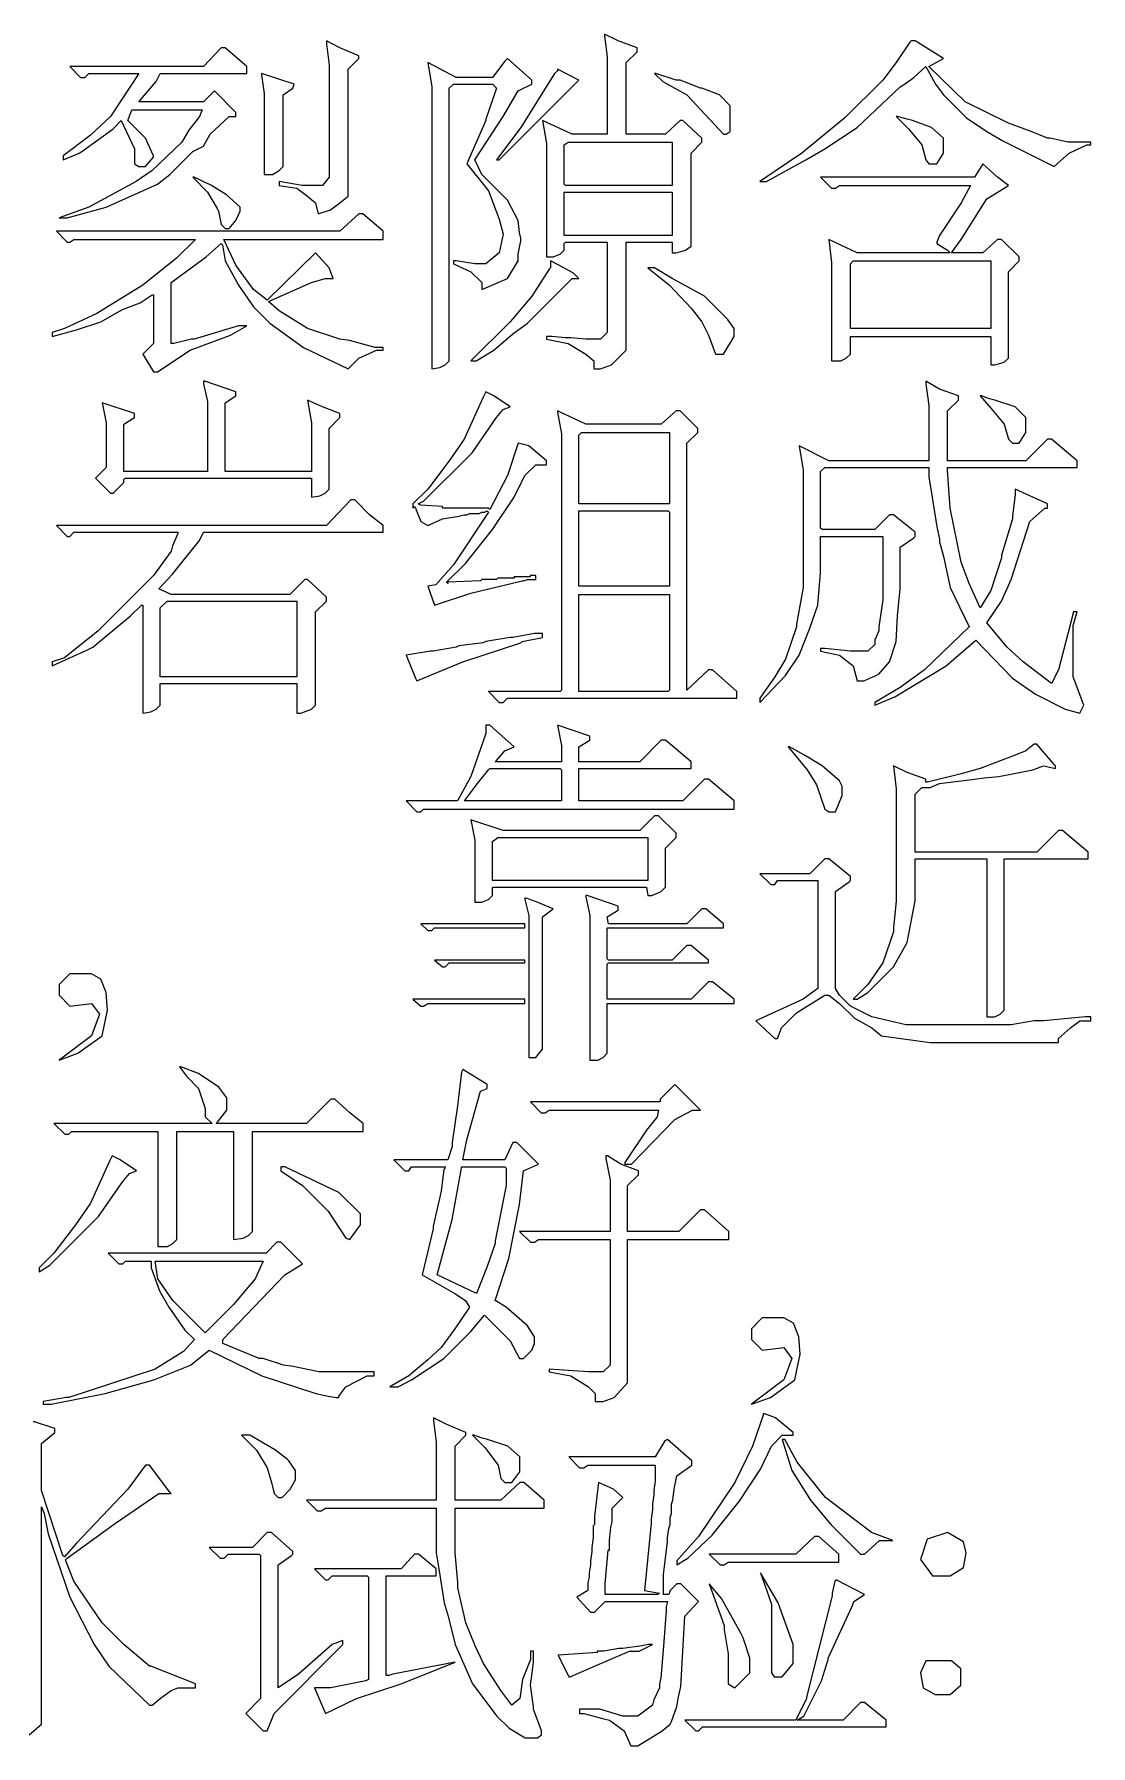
# Model space of a CAD drawing. Extents: x 94 to 452, y -72 to 1042.
# Drawn here: x 411.55 to 422.29, y 356.58 to 373.99 of the extents above; entities that cross this region are included whole.
import ezdxf

# ---------------------------------------------------------------- set-up
doc = ezdxf.new("R2010")
doc.units = 0
doc.header["$MEASUREMENT"] = 0
doc.layers.add('TREE_LAYER', color=7, linetype='Continuous')

msp = doc.modelspace()

# ---------------------------------------------------------------- linework, layer by layer
at = {"layer": 'TREE_LAYER', "elevation": 1017}
for points in [[(413.488852, 373.851477), (413.447676, 373.851477), (413.269245, 373.65932), (411.910421, 373.65932), (412.020225, 373.549516), (412.061401, 373.549516), (412.102578, 373.590693), (412.596696, 373.590693), (412.610421, 373.590693), (412.322186, 373.151477), (412.116303, 372.95932), (411.841794, 372.753438), (411.841794, 372.712261), (412.006499, 372.780889), (412.03395, 372.794614), (412.349637, 373.027948), (412.43199, 373.110301), (412.569245, 372.822065), (412.569245, 372.671085), (412.610421, 372.643634), (412.679048, 372.643634), (412.761401, 372.739712), (412.761401, 372.753438), (412.679048, 372.931869), (412.500617, 373.110301), (412.541794, 373.220105), (412.541794, 373.220105), (413.241794, 373.220105), (413.255519, 373.220105), (413.228068, 373.151477), (413.118264, 373.014222), (413.049637, 372.890693), (412.747676, 372.602457), (412.58297, 372.492654), (412.102578, 372.231869), (411.800617, 372.122065), (411.88297, 372.122065), (412.281009, 372.231869), (412.802578, 372.465203), (412.926107, 372.561281), (413.159441, 372.794614), (413.269245, 372.849516), (413.337872, 372.973046), (413.530029, 373.151477), (413.598656, 373.151477), (413.598656, 373.192654), (413.379048, 373.412261), (413.269245, 373.302457), (412.610421, 373.302457), (412.610421, 373.302457), (412.788852, 373.50834), (412.830029, 373.590693), (413.70846, 373.590693), (413.70846, 373.65932), (413.488852, 373.851477), (413.488852, 373.851477)], [(414.518264, 373.920105), (414.518264, 373.920105), (414.518264, 373.892654), (414.545715, 373.673046), (414.545715, 372.53383), (414.477088, 372.451477), (414.271205, 372.451477), (414.037872, 372.492654), (414.037872, 372.451477), (414.216303, 372.424026), (414.326107, 372.341673), (414.40846, 372.273046), (414.435911, 372.163242), (414.559441, 372.204418), (414.655519, 372.273046), (414.737872, 372.341673), (414.737872, 373.631869), (414.847676, 373.741673), (414.847676, 373.769124), (414.655519, 373.851477), (414.518264, 373.920105), (414.518264, 373.920105)], [(417.34537, 373.988732), (417.34537, 373.988732), (417.34537, 373.975006), (417.372821, 373.755399), (417.372821, 372.973046), (417.372821, 372.973046), (417.015958, 372.973046), (416.713998, 373.110301), (416.755174, 372.876967), (416.755174, 371.724026), (416.823801, 371.724026), (416.892429, 371.751477), (416.933605, 371.792654), (416.933605, 371.861281), (416.947331, 371.875006), (417.372821, 371.875006), (417.372821, 371.861281), (417.372821, 370.955399), (417.304194, 370.886771), (417.153213, 370.886771), (417.153213, 370.886771), (417.002233, 370.900497), (416.947331, 370.900497), (416.810076, 370.914222), (416.79635, 370.914222), (416.755174, 370.914222), (416.755174, 370.886771), (416.974782, 370.845595), (417.153213, 370.735791), (417.235566, 370.667163), (417.235566, 370.58481), (417.304194, 370.58481), (417.413998, 370.625987), (417.564978, 370.776967), (417.564978, 371.861281), (417.564978, 371.875006), (418.031645, 371.875006), (418.031645, 371.861281), (418.031645, 371.765203), (418.072821, 371.765203), (418.1689, 371.792654), (418.223801, 371.83383), (418.223801, 372.780889), (418.333605, 372.890693), (418.333605, 372.931869), (418.141449, 373.110301), (418.113998, 373.110301), (417.963017, 372.973046), (417.564978, 372.973046), (417.564978, 372.973046), (417.564978, 373.700497), (417.674782, 373.810301), (417.674782, 373.851477), (417.482625, 373.920105), (417.34537, 373.988732), (417.34537, 373.988732)], [(420.501888, 373.920105), (420.460711, 373.920105), (420.446986, 373.906379), (420.309731, 373.700497), (420.172476, 373.522065), (419.788162, 373.137752), (419.348947, 372.780889), (418.923456, 372.492654), (418.992084, 372.492654), (419.390123, 372.712261), (419.58228, 372.822065), (419.911692, 373.041673), (420.350907, 373.453438), (420.392084, 373.480889), (420.488162, 373.549516), (420.611692, 373.65932), (420.70777, 373.480889), (420.790123, 373.371085), (421.023456, 373.137752), (421.229339, 373.000497), (421.394045, 372.904418), (421.915613, 372.643634), (422.066594, 372.780889), (422.245025, 372.863242), (422.286202, 372.863242), (422.286202, 372.890693), (422.052868, 372.890693), (421.874437, 372.931869), (421.846986, 372.931869), (421.68228, 373.000497), (421.448947, 373.08285), (421.009731, 373.302457), (420.639143, 373.65932), (420.790123, 373.741673), (420.501888, 373.920105), (420.501888, 373.920105)], [(416.357135, 373.741673), (416.329684, 373.714222), (416.206154, 373.549516), (415.835566, 373.549516), (415.547331, 373.700497), (415.588507, 373.453438), (415.588507, 370.58481), (415.67086, 370.598536), (415.725762, 370.625987), (415.766939, 370.667163), (415.766939, 373.439712), (415.808115, 373.480889), (416.206154, 373.480889), (416.247331, 373.439712), (416.137527, 373.124026), (416.137527, 373.110301), (416.000272, 372.794614), (415.94537, 372.671085), (416.164978, 372.396575), (416.274782, 372.10834), (416.315958, 371.957359), (416.274782, 371.765203), (416.137527, 371.655399), (416.09635, 371.655399), (416.09635, 371.655399), (416.027723, 371.655399), (415.835566, 371.68285), (415.808115, 371.68285), (415.808115, 371.655399), (415.986547, 371.573046), (416.09635, 371.463242), (416.09635, 371.394614), (416.09635, 371.394614), (416.357135, 371.504418), (416.466939, 371.68285), (416.466939, 371.751477), (416.49439, 371.888732), (416.49439, 371.916183), (416.480664, 371.971085), (416.466939, 372.094614), (416.357135, 372.300497), (416.09635, 372.561281), (416.027723, 372.712261), (416.315958, 373.151477), (416.466939, 373.412261), (416.604194, 373.480889), (416.604194, 373.522065), (416.357135, 373.741673), (416.357135, 373.741673)], [(413.859441, 373.590693), (413.859441, 373.590693), (413.859441, 373.576967), (413.886892, 373.38481), (413.886892, 372.561281), (413.969245, 372.561281), (414.037872, 372.602457), (414.079048, 372.643634), (414.079048, 373.371085), (414.175127, 373.439712), (414.188852, 373.480889), (413.859441, 373.590693), (413.859441, 373.590693)], [(416.864978, 373.631869), (416.864978, 373.618144), (416.837527, 373.590693), (416.49439, 373.041673), (416.247331, 372.712261), (416.274782, 372.712261), (417.084586, 373.522065), (416.864978, 373.631869), (416.864978, 373.631869)], [(417.866939, 373.590693), (417.853213, 373.590693), (417.935566, 373.50834), (418.182625, 373.371085), (418.553213, 372.973046), (418.580664, 372.973046), (418.621841, 373.000497), (418.621841, 373.261281), (418.512037, 373.371085), (418.333605, 373.439712), (418.31988, 373.439712), (418.113998, 373.522065), (418.072821, 373.522065), (417.866939, 373.590693), (417.866939, 373.590693)], [(420.323456, 373.151477), (420.309731, 373.151477), (420.43326, 373.027948), (420.570515, 372.863242), (420.611692, 372.712261), (420.639143, 372.671085), (420.721496, 372.671085), (420.790123, 372.780889), (420.790123, 372.931869), (420.666594, 373.041673), (420.474437, 373.110301), (420.419535, 373.124026), (420.323456, 373.151477), (420.323456, 373.151477)], [(416.974782, 372.890693), (416.974782, 372.890693), (418.031645, 372.890693), (418.031645, 372.890693), (418.031645, 372.465203), (418.031645, 372.451477), (416.947331, 372.451477), (416.933605, 372.465203), (416.933605, 372.863242), (416.974782, 372.890693), (416.974782, 372.890693)], [(421.188162, 372.671085), (421.105809, 372.53383), (419.541103, 372.53383), (419.650907, 372.424026), (419.692084, 372.424026), (419.73326, 372.451477), (421.064633, 372.451477), (421.064633, 372.451477), (420.968554, 372.273046), (420.748947, 371.943634), (420.721496, 371.875006), (420.721496, 371.861281), (420.8313, 371.792654), (420.858751, 371.765203), (420.858751, 371.765203), (419.911692, 371.765203), (419.623456, 371.902457), (419.650907, 371.669124), (419.650907, 370.667163), (419.746986, 370.667163), (419.801888, 370.694614), (419.843064, 370.735791), (419.843064, 370.914222), (419.843064, 370.914222), (421.25679, 370.914222), (421.270515, 370.914222), (421.270515, 370.625987), (421.311692, 370.625987), (421.40777, 370.653438), (421.448947, 370.694614), (421.448947, 371.573046), (421.558751, 371.68285), (421.558751, 371.724026), (421.380319, 371.902457), (421.339143, 371.902457), (421.188162, 371.765203), (420.872476, 371.765203), (420.872476, 371.765203), (420.968554, 371.902457), (421.229339, 372.314222), (421.448947, 372.451477), (421.339143, 372.53383), (421.188162, 372.671085), (421.188162, 372.671085)], [(413.173166, 372.53383), (413.159441, 372.53383), (413.310421, 372.38285), (413.406499, 372.218144), (413.420225, 372.190693), (413.447676, 372.053438), (413.488852, 372.012261), (413.530029, 372.012261), (413.598656, 372.094614), (413.639833, 372.190693), (413.639833, 372.231869), (413.502578, 372.355399), (413.351598, 372.451477), (413.173166, 372.53383), (413.173166, 372.53383)], [(416.933605, 372.38285), (416.947331, 372.38285), (418.031645, 372.38285), (418.031645, 372.38285), (418.031645, 371.943634), (418.031645, 371.943634), (416.947331, 371.943634), (416.933605, 371.943634), (416.933605, 372.38285), (416.933605, 372.38285)], [(414.888852, 372.163242), (414.847676, 372.163242), (414.655519, 371.98481), (411.773166, 371.98481), (411.88297, 371.875006), (411.910421, 371.875006), (411.951598, 371.902457), (413.186892, 371.902457), (413.186892, 371.902457), (412.994735, 371.710301), (412.651598, 371.435791), (412.184931, 371.147555), (411.855519, 370.996575), (411.73199, 370.955399), (411.73199, 370.914222), (411.979048, 370.98285), (412.226107, 371.065203), (412.445715, 371.188732), (412.624147, 371.257359), (412.747676, 371.339712), (412.761401, 371.339712), (412.761401, 370.845595), (412.651598, 370.735791), (412.761401, 370.557359), (412.802578, 370.557359), (413.13199, 370.776967), (413.543754, 370.927948), (413.70846, 371.024026), (413.626107, 371.024026), (413.173166, 370.886771), (413.145715, 370.886771), (412.967284, 370.845595), (412.939833, 370.845595), (412.939833, 371.463242), (413.296696, 371.724026), (413.447676, 371.861281), (413.461401, 371.847555), (413.488852, 371.68285), (413.626107, 371.435791), (413.777088, 371.216183), (413.941794, 371.051477), (414.284931, 370.804418), (414.737872, 370.58481), (414.847676, 370.694614), (415.026107, 370.776967), (415.094735, 370.776967), (415.094735, 370.804418), (415.012382, 370.804418), (414.751598, 370.873046), (414.655519, 370.886771), (414.326107, 370.996575), (414.037872, 371.175006), (413.928068, 371.271085), (414.367284, 371.463242), (414.504539, 371.504418), (414.586892, 371.504418), (414.545715, 371.614222), (414.40846, 371.765203), (413.914343, 371.28481), (413.777088, 371.394614), (413.598656, 371.641673), (413.475127, 371.902457), (413.475127, 371.902457), (415.094735, 371.902457), (415.094735, 371.98481), (414.888852, 372.163242), (414.888852, 372.163242)], [(416.79635, 371.68285), (416.79635, 371.68285), (416.79635, 371.614222), (416.782625, 371.600497), (416.604194, 371.325987), (416.384586, 371.065203), (415.986547, 370.667163), (416.027723, 370.667163), (416.041449, 370.667163), (416.21988, 370.776967), (416.412037, 370.941673), (416.563017, 371.051477), (417.015958, 371.504418), (417.084586, 371.504418), (417.029684, 371.55932), (416.878703, 371.641673), (416.79635, 371.68285), (416.79635, 371.68285)], [(417.853213, 371.614222), (417.784586, 371.614222), (418.004194, 371.435791), (418.223801, 371.202457), (418.333605, 371.065203), (418.402233, 370.927948), (418.47086, 370.735791), (418.553213, 370.735791), (418.663017, 370.914222), (418.663017, 370.996575), (418.59439, 371.092654), (418.361056, 371.325987), (418.031645, 371.504418), (417.853213, 371.614222), (417.853213, 371.614222)], [(419.870515, 371.68285), (419.870515, 371.68285), (421.25679, 371.68285), (421.270515, 371.68285), (421.270515, 370.996575), (421.25679, 370.996575), (419.843064, 370.996575), (419.843064, 370.996575), (419.843064, 371.655399), (419.870515, 371.68285), (419.870515, 371.68285)], [(413.28297, 370.461281), (413.269245, 370.461281), (413.269245, 370.43383), (413.310421, 370.255399), (413.310421, 369.541673), (413.296696, 369.541673), (412.473166, 369.541673), (412.459441, 369.541673), (412.459441, 370.022065), (412.569245, 370.090693), (412.569245, 370.090693), (412.569245, 370.131869), (412.239833, 370.241673), (412.281009, 370.035791), (412.281009, 369.58285), (412.171205, 369.473046), (412.322186, 369.322065), (412.349637, 369.322065), (412.459441, 369.431869), (412.459441, 369.45932), (412.473166, 369.473046), (414.367284, 369.473046), (414.367284, 369.45932), (414.367284, 369.280889), (414.449637, 369.294614), (414.504539, 369.322065), (414.545715, 369.363242), (414.545715, 369.980889), (414.655519, 370.090693), (414.655519, 370.131869), (414.477088, 370.200497), (414.326107, 370.269124), (414.367284, 370.035791), (414.367284, 369.541673), (414.367284, 369.541673), (413.488852, 369.541673), (413.488852, 369.541673), (413.488852, 370.241673), (413.598656, 370.310301), (413.598656, 370.310301), (413.598656, 370.351477), (413.28297, 370.461281), (413.28297, 370.461281)], [(420.611692, 370.461281), (420.611692, 370.461281), (420.611692, 370.43383), (420.639143, 370.214222), (420.639143, 369.651477), (420.639143, 369.651477), (419.623456, 369.651477), (419.321496, 369.802457), (419.362672, 369.555399), (419.362672, 368.361281), (419.294045, 367.990693), (419.294045, 367.963242), (419.184241, 367.63383), (419.074437, 367.455399), (418.923456, 367.235791), (418.923456, 367.194614), (419.184241, 367.469124), (419.321496, 367.675006), (419.4313, 367.949516), (419.513653, 368.18285), (419.527378, 368.347555), (419.541103, 368.512261), (419.541103, 368.88285), (419.554829, 368.88285), (420.158751, 368.88285), (420.172476, 368.88285), (420.172476, 368.237752), (420.1313, 367.963242), (420.1313, 367.922065), (420.090123, 367.825987), (420.090123, 367.78481), (420.021496, 367.716183), (419.843064, 367.716183), (419.58228, 367.743634), (419.541103, 367.743634), (419.541103, 367.716183), (419.73326, 367.675006), (419.870515, 367.565203), (419.911692, 367.414222), (419.980319, 367.414222), (420.1313, 367.48285), (420.241103, 367.606379), (420.309731, 367.812261), (420.323456, 368.073046), (420.350907, 368.347555), (420.350907, 368.773046), (420.488162, 368.869124), (420.501888, 368.88285), (420.501888, 368.924026), (420.28228, 369.102457), (420.241103, 369.102457), (420.090123, 368.951477), (419.554829, 368.951477), (419.541103, 368.965203), (419.541103, 369.541673), (419.58228, 369.58285), (420.639143, 369.58285), (420.639143, 369.569124), (420.639143, 369.486771), (420.666594, 369.322065), (420.721496, 368.978928), (420.748947, 368.855399), (420.748947, 368.827948), (420.790123, 368.676967), (420.858751, 368.361281), (421.050907, 367.963242), (420.597966, 367.524026), (420.350907, 367.345595), (420.090123, 367.194614), (420.090123, 367.167163), (420.296005, 367.249516), (420.817574, 367.565203), (421.119535, 367.825987), (421.490123, 367.441673), (421.723456, 367.276967), (422.025417, 367.125987), (422.176398, 367.08481), (422.217574, 367.167163), (422.10777, 367.455399), (422.10777, 367.976967), (422.148947, 368.114222), (422.10777, 368.114222), (422.10777, 368.100497), (421.95679, 367.524026), (421.888162, 367.386771), (421.599927, 367.606379), (421.435221, 367.757359), (421.229339, 368.004418), (421.380319, 368.224026), (421.476398, 368.443634), (421.668554, 369.03383), (421.819535, 369.171085), (421.846986, 369.171085), (421.846986, 369.212261), (421.517574, 369.363242), (421.517574, 369.30834), (421.490123, 369.088732), (421.490123, 369.061281), (421.380319, 368.690693), (421.380319, 368.663242), (421.270515, 368.33383), (421.160711, 368.155399), (421.050907, 368.402457), (420.968554, 368.622065), (420.858751, 369.171085), (420.8313, 369.555399), (420.8313, 369.58285), (422.148947, 369.58285), (422.148947, 369.651477), (421.888162, 369.871085), (421.846986, 369.871085), (421.627378, 369.651477), (420.8313, 369.651477), (420.8313, 369.651477), (420.8313, 370.15932), (420.941103, 370.269124), (420.941103, 370.310301), (420.748947, 370.378928), (420.611692, 370.461281), (420.611692, 370.461281)], [(416.137527, 370.351477), (416.137527, 370.351477), (416.110076, 370.296575), (415.917919, 369.871085), (415.766939, 369.651477), (415.547331, 369.363242), (415.39635, 369.212261), (415.39635, 369.171085), (415.410076, 369.18481), (415.423801, 369.171085), (415.478703, 369.03383), (415.547331, 368.992654), (415.698311, 369.061281), (415.863017, 369.088732), (415.917919, 369.102457), (415.94537, 369.102457), (415.972821, 369.116183), (416.000272, 369.116183), (416.041449, 369.116183), (416.0689, 369.116183), (416.09635, 369.129908), (416.123801, 369.129908), (416.151252, 369.143634), (416.164978, 369.129908), (415.808115, 368.594614), (415.629684, 368.388732), (415.547331, 368.375006), (415.615958, 368.18285), (415.986547, 368.306379), (416.508115, 368.429908), (416.521841, 368.429908), (416.563017, 368.443634), (416.64537, 368.443634), (416.64537, 368.48481), (416.590468, 368.48481), (416.590468, 368.471085), (416.480664, 368.471085), (416.480664, 368.471085), (416.425762, 368.471085), (416.425762, 368.457359), (416.315958, 368.457359), (416.315958, 368.457359), (416.261056, 368.457359), (416.247331, 368.443634), (416.206154, 368.443634), (416.192429, 368.443634), (416.09635, 368.443634), (416.082625, 368.429908), (415.753213, 368.416183), (415.753213, 368.402457), (415.739488, 368.416183), (415.931645, 368.60834), (416.206154, 368.951477), (416.425762, 369.280889), (416.535566, 369.500497), (416.64537, 369.610301), (416.755174, 369.610301), (416.755174, 369.651477), (416.576743, 369.802457), (416.466939, 369.829908), (416.357135, 369.500497), (416.178703, 369.157359), (416.164978, 369.171085), (415.698311, 369.171085), (415.698311, 369.18481), (415.478703, 369.198536), (415.451252, 369.212261), (415.506154, 369.239712), (416.000272, 369.73383), (416.247331, 370.090693), (416.315958, 370.173046), (416.384586, 370.200497), (416.21988, 370.310301), (416.137527, 370.351477), (416.137527, 370.351477)], [(421.174437, 370.310301), (421.160711, 370.310301), (421.270515, 370.186771), (421.40777, 370.022065), (421.448947, 369.871085), (421.490123, 369.829908), (421.558751, 369.829908), (421.627378, 369.939712), (421.627378, 370.090693), (421.517574, 370.200497), (421.311692, 370.269124), (421.25679, 370.28285), (421.174437, 370.310301), (421.174437, 370.310301)], [(416.864978, 370.15932), (416.864978, 370.15932), (416.864978, 370.145595), (416.906154, 369.925987), (416.906154, 367.318144), (416.892429, 367.304418), (416.164978, 367.304418), (416.274782, 367.194614), (416.315958, 367.194614), (416.357135, 367.235791), (418.690468, 367.235791), (418.690468, 367.304418), (418.443409, 367.524026), (418.402233, 367.524026), (418.182625, 367.318144), (418.182625, 367.318144), (418.182625, 369.829908), (418.292429, 369.939712), (418.292429, 369.980889), (418.113998, 370.15932), (418.072821, 370.15932), (417.921841, 370.022065), (417.153213, 370.022065), (416.864978, 370.15932), (416.864978, 370.15932)], [(417.112037, 369.939712), (417.125762, 369.939712), (417.990468, 369.939712), (418.004194, 369.939712), (418.004194, 369.212261), (417.990468, 369.212261), (417.084586, 369.212261), (417.084586, 369.212261), (417.084586, 369.912261), (417.112037, 369.939712), (417.112037, 369.939712)], [(414.806499, 369.253438), (414.765323, 369.253438), (414.518264, 368.992654), (411.773166, 368.992654), (411.88297, 368.88285), (411.910421, 368.88285), (411.951598, 368.924026), (413.00846, 368.924026), (413.00846, 368.910301), (412.953558, 368.786771), (412.939833, 368.731869), (412.761401, 368.48481), (412.198656, 367.922065), (411.855519, 367.647555), (411.73199, 367.606379), (411.73199, 367.565203), (412.088852, 367.729908), (412.143754, 367.757359), (412.528068, 368.073046), (412.637872, 368.18285), (412.651598, 368.18285), (412.651598, 367.08481), (412.73395, 367.098536), (412.788852, 367.125987), (412.830029, 367.167163), (412.830029, 367.373046), (412.830029, 367.386771), (414.216303, 367.386771), (414.216303, 367.373046), (414.216303, 367.08481), (414.25748, 367.08481), (414.367284, 367.125987), (414.40846, 367.167163), (414.40846, 368.114222), (414.518264, 368.224026), (414.518264, 368.265203), (414.326107, 368.443634), (414.298656, 368.443634), (414.147676, 368.292654), (412.939833, 368.292654), (412.816303, 368.347555), (412.953558, 368.498536), (413.228068, 368.841673), (413.269245, 368.924026), (415.094735, 368.924026), (415.094735, 368.992654), (414.95748, 369.102457), (414.806499, 369.253438), (414.806499, 369.253438)], [(417.084586, 369.129908), (417.084586, 369.143634), (417.990468, 369.143634), (418.004194, 369.129908), (418.004194, 368.375006), (417.990468, 368.375006), (417.084586, 368.375006), (417.084586, 368.375006), (417.084586, 369.129908), (417.084586, 369.129908)], [(417.084586, 368.292654), (417.084586, 368.292654), (417.990468, 368.292654), (418.004194, 368.292654), (418.004194, 367.318144), (417.990468, 367.304418), (417.084586, 367.304418), (417.084586, 367.318144), (417.084586, 368.292654), (417.084586, 368.292654)], [(412.898656, 368.224026), (412.898656, 368.224026), (414.216303, 368.224026), (414.216303, 368.224026), (414.216303, 367.455399), (414.216303, 367.455399), (412.830029, 367.455399), (412.830029, 367.455399), (412.830029, 368.155399), (412.898656, 368.224026), (412.898656, 368.224026)], [(416.713998, 367.894614), (416.631645, 367.894614), (416.412037, 367.853438), (416.384586, 367.853438), (416.137527, 367.812261), (416.110076, 367.798536), (415.863017, 367.771085), (415.835566, 367.757359), (415.602233, 367.716183), (415.574782, 367.716183), (415.327723, 367.675006), (415.327723, 367.675006), (415.423801, 367.441673), (415.437527, 367.414222), (415.904194, 367.606379), (416.49439, 367.798536), (416.508115, 367.812261), (416.713998, 367.853438), (416.713998, 367.894614), (416.713998, 367.894614)], [(416.178703, 366.961281), (416.137527, 366.961281), (416.137527, 366.878928), (415.986547, 366.439712), (415.849292, 366.192654), (415.835566, 366.192654), (415.327723, 366.192654), (415.437527, 366.08285), (415.478703, 366.08285), (415.506154, 366.110301), (418.663017, 366.110301), (418.663017, 366.192654), (418.402233, 366.412261), (418.361056, 366.412261), (418.141449, 366.192654), (417.084586, 366.192654), (417.084586, 366.192654), (417.084586, 366.50834), (417.084586, 366.522065), (418.223801, 366.522065), (418.223801, 366.590693), (417.963017, 366.810301), (417.921841, 366.810301), (417.702233, 366.590693), (417.084586, 366.590693), (417.084586, 366.590693), (417.084586, 366.741673), (417.19439, 366.810301), (417.19439, 366.851477), (416.864978, 366.961281), (416.906154, 366.755399), (416.906154, 366.590693), (416.892429, 366.590693), (416.233605, 366.590693), (416.233605, 366.590693), (416.247331, 366.604418), (416.329684, 366.700497), (416.425762, 366.741673), (416.178703, 366.961281), (416.178703, 366.961281)], [(419.225417, 366.741673), (419.211692, 366.741673), (419.403849, 366.50834), (419.499927, 366.357359), (419.58228, 366.110301), (419.623456, 366.08285), (419.692084, 366.08285), (419.760711, 366.247555), (419.760711, 366.343634), (419.73326, 366.398536), (419.554829, 366.549516), (419.376398, 366.65932), (419.225417, 366.741673), (419.225417, 366.741673)], [(421.737182, 366.769124), (421.709731, 366.769124), (421.627378, 366.700497), (421.517574, 366.65932), (421.160711, 366.522065), (420.968554, 366.467163), (420.625417, 366.38481), (420.611692, 366.38481), (420.611692, 366.412261), (420.419535, 366.480889), (420.28228, 366.549516), (420.309731, 366.316183), (420.309731, 365.176967), (420.28228, 364.902457), (420.28228, 364.861281), (420.172476, 364.545595), (420.021496, 364.325987), (419.870515, 364.175006), (419.911692, 364.175006), (420.021496, 364.243634), (420.28228, 364.504418), (420.419535, 364.751477), (420.501888, 365.176967), (420.501888, 365.602457), (420.501888, 365.602457), (421.229339, 365.602457), (421.229339, 365.602457), (421.229339, 363.996575), (421.311692, 363.996575), (421.366594, 364.024026), (421.40777, 364.065203), (421.40777, 365.602457), (421.421496, 365.602457), (422.258751, 365.602457), (422.258751, 365.671085), (421.997966, 365.890693), (421.95679, 365.890693), (421.737182, 365.671085), (420.501888, 365.671085), (420.501888, 365.68481), (420.501888, 366.261281), (420.570515, 366.329908), (420.652868, 366.329908), (420.748947, 366.371085), (421.105809, 366.412261), (421.201888, 366.425987), (421.352868, 366.439712), (421.696005, 366.50834), (421.805809, 366.549516), (421.929339, 366.522065), (421.929339, 366.549516), (421.915613, 366.563242), (421.737182, 366.769124), (421.737182, 366.769124)], [(416.164978, 366.50834), (416.178703, 366.522065), (416.892429, 366.522065), (416.906154, 366.50834), (416.906154, 366.192654), (416.892429, 366.192654), (415.917919, 366.192654), (415.917919, 366.192654), (415.931645, 366.206379), (416.055174, 366.371085), (416.164978, 366.50834), (416.164978, 366.50834)], [(417.89439, 366.041673), (417.853213, 366.041673), (417.702233, 365.890693), (416.315958, 365.890693), (415.986547, 366.000497), (416.027723, 365.794614), (416.027723, 365.163242), (416.09635, 365.163242), (416.164978, 365.190693), (416.206154, 365.231869), (416.206154, 365.314222), (417.77086, 365.314222), (417.784586, 365.231869), (417.825762, 365.231869), (417.921841, 365.273046), (417.963017, 365.314222), (417.963017, 365.712261), (418.072821, 365.822065), (418.072821, 365.863242), (417.89439, 366.041673), (417.89439, 366.041673)], [(416.261056, 365.822065), (416.261056, 365.822065), (417.77086, 365.822065), (417.784586, 365.822065), (417.784586, 365.38285), (417.77086, 365.38285), (416.206154, 365.38285), (416.206154, 365.38285), (416.206154, 365.780889), (416.261056, 365.822065), (416.261056, 365.822065)], [(419.623456, 365.602457), (419.58228, 365.602457), (419.4313, 365.451477), (418.923456, 365.451477), (419.03326, 365.341673), (419.074437, 365.341673), (419.101888, 365.38285), (419.499927, 365.38285), (419.513653, 365.38285), (419.513653, 364.28481), (419.362672, 364.175006), (418.88228, 363.955399), (419.074437, 363.776967), (419.101888, 363.776967), (419.143064, 363.886771), (419.294045, 364.037752), (419.58228, 364.216183), (419.623456, 364.216183), (419.73326, 364.13383), (419.884241, 363.98285), (420.062672, 363.886771), (420.158751, 363.804418), (420.652868, 363.735791), (421.95679, 363.735791), (421.95679, 363.776967), (422.080319, 363.886771), (422.176398, 363.955399), (422.286202, 363.955399), (422.286202, 363.996575), (422.2313, 363.996575), (421.805809, 363.955399), (421.709731, 363.955399), (421.476398, 363.914222), (420.405809, 363.914222), (420.062672, 363.996575), (419.843064, 364.106379), (419.73326, 364.216183), (419.692084, 364.28481), (419.692084, 365.273046), (419.829339, 365.369124), (419.843064, 365.38285), (419.843064, 365.424026), (419.623456, 365.602457), (419.623456, 365.602457)], [(416.549292, 365.204418), (416.535566, 365.204418), (416.535566, 365.190693), (416.576743, 365.025987), (416.576743, 363.58481), (416.64537, 363.58481), (416.713998, 363.667163), (416.713998, 365.012261), (416.823801, 365.094614), (416.659096, 365.163242), (416.549292, 365.204418), (416.549292, 365.204418)], [(417.166939, 365.231869), (417.153213, 365.231869), (417.153213, 365.218144), (417.19439, 365.025987), (417.19439, 363.557359), (417.276743, 363.557359), (417.331645, 363.58481), (417.372821, 363.625987), (417.372821, 364.13383), (417.386547, 364.13383), (418.663017, 364.13383), (418.663017, 364.175006), (418.443409, 364.353438), (418.402233, 364.353438), (418.223801, 364.175006), (417.386547, 364.175006), (417.372821, 364.175006), (417.372821, 364.531869), (417.386547, 364.545595), (418.402233, 364.545595), (418.402233, 364.573046), (418.223801, 364.724026), (418.182625, 364.724026), (418.031645, 364.573046), (417.386547, 364.573046), (417.372821, 364.586771), (417.372821, 364.902457), (417.386547, 364.902457), (418.553213, 364.902457), (418.553213, 364.943634), (418.374782, 365.094614), (418.333605, 365.094614), (418.182625, 364.943634), (417.386547, 364.943634), (417.372821, 365.012261), (417.482625, 365.080889), (417.482625, 365.122065), (417.166939, 365.231869), (417.166939, 365.231869)], [(416.535566, 364.943634), (415.478703, 364.943634), (415.547331, 364.875006), (415.588507, 364.875006), (415.615958, 364.902457), (416.535566, 364.902457), (416.535566, 364.943634), (416.535566, 364.943634)], [(416.535566, 364.573046), (415.615958, 364.573046), (415.698311, 364.504418), (415.725762, 364.504418), (415.766939, 364.545595), (416.535566, 364.545595), (416.535566, 364.573046), (416.535566, 364.573046)], [(412.130029, 364.435791), (411.910421, 364.435791), (411.800617, 364.325987), (411.800617, 364.216183), (411.910421, 364.106379), (412.130029, 364.13383), (412.212382, 364.024026), (412.130029, 363.804418), (411.800617, 363.557359), (411.992774, 363.625987), (412.239833, 363.804418), (412.294735, 364.065203), (412.281009, 364.243634), (412.226107, 364.380889), (412.130029, 364.435791), (412.130029, 364.435791)], [(416.535566, 364.175006), (415.39635, 364.175006), (415.478703, 364.106379), (415.506154, 364.106379), (415.547331, 364.13383), (416.535566, 364.13383), (416.535566, 364.175006), (416.535566, 364.175006)], [(413.039601, 363.488732), (413.025876, 363.488732), (413.094503, 363.392654), (413.218033, 363.269124), (413.28666, 363.063242), (413.28666, 362.980889), (413.355288, 362.912261), (413.355288, 362.912261), (411.749405, 362.912261), (411.859209, 362.802457), (411.900386, 362.802457), (411.927837, 362.829908), (412.806268, 362.829908), (412.806268, 362.829908), (412.806268, 361.663242), (412.902346, 361.663242), (412.957248, 361.690693), (412.998425, 361.731869), (412.998425, 362.829908), (412.998425, 362.829908), (413.574896, 362.829908), (413.574896, 362.829908), (413.574896, 361.731869), (413.670974, 361.745595), (413.725876, 361.773046), (413.767052, 361.814222), (413.767052, 362.829908), (413.767052, 362.829908), (414.892543, 362.829908), (414.892543, 362.912261), (414.755288, 363.022065), (414.604307, 363.15932), (414.563131, 363.15932), (414.316072, 362.912261), (413.41019, 362.912261), (413.396464, 362.912261), (413.41019, 362.925987), (413.506268, 363.049516), (413.506268, 363.173046), (413.423915, 363.28285), (413.218033, 363.420105), (413.039601, 363.488732), (413.039601, 363.488732)], [(415.904539, 363.461281), (415.890813, 363.43383), (415.849637, 363.090693), (415.794735, 362.720105), (415.794735, 362.678928), (415.753558, 362.541673), (415.739833, 362.541673), (415.204539, 362.541673), (415.314343, 362.431869), (415.355519, 362.431869), (415.38297, 362.473046), (415.726107, 362.473046), (415.726107, 362.45932), (415.712382, 362.445595), (415.684931, 362.225987), (415.602578, 361.869124), (415.602578, 361.841673), (415.492774, 361.375006), (415.822186, 361.18285), (415.93199, 361.114222), (415.973166, 361.045595), (415.822186, 360.825987), (415.684931, 360.63383), (415.547676, 360.510301), (415.355519, 360.345595), (415.163362, 360.235791), (415.245715, 360.235791), (415.38297, 360.304418), (415.712382, 360.524026), (415.986892, 360.798536), (416.124147, 360.963242), (416.384931, 360.702457), (416.481009, 360.524026), (416.522186, 360.524026), (416.604539, 360.606379), (416.63199, 360.675006), (416.63199, 360.743634), (416.563362, 360.853438), (416.343754, 361.045595), (416.23395, 361.114222), (416.371205, 361.539712), (416.426107, 361.814222), (416.481009, 362.088732), (416.522186, 362.431869), (416.673166, 362.500497), (416.453558, 362.720105), (416.412382, 362.720105), (416.330029, 362.541673), (415.918264, 362.541673), (415.904539, 362.541673), (415.945715, 362.747555), (416.08297, 363.241673), (416.151598, 363.269124), (416.151598, 363.310301), (415.904539, 363.461281), (415.904539, 363.461281)], [(418.059441, 363.310301), (417.90846, 363.15932), (417.90846, 363.131869), (416.590813, 363.131869), (416.700617, 363.022065), (416.741794, 363.022065), (416.78297, 363.049516), (417.881009, 363.049516), (417.894735, 363.049516), (417.881009, 362.980889), (417.771205, 362.843634), (417.551598, 362.514222), (417.551598, 362.500497), (417.620225, 362.500497), (418.059441, 362.953438), (418.237872, 363.049516), (418.320225, 363.049516), (418.059441, 363.310301), (418.059441, 363.310301)], [(412.339601, 362.58285), (412.31215, 362.527948), (412.119994, 362.102457), (411.969013, 361.88285), (411.749405, 361.594614), (411.598425, 361.443634), (411.598425, 361.402457), (411.708229, 361.471085), (412.202346, 361.965203), (412.449405, 362.322065), (412.518033, 362.404418), (412.58666, 362.431869), (412.421954, 362.541673), (412.339601, 362.58285), (412.339601, 362.58285)], [(417.373166, 362.58285), (417.359441, 362.58285), (417.359441, 362.555399), (417.400617, 362.335791), (417.400617, 361.814222), (417.400617, 361.814222), (416.481009, 361.814222), (416.590813, 361.704418), (416.63199, 361.704418), (416.673166, 361.731869), (417.400617, 361.731869), (417.400617, 361.731869), (417.400617, 360.455399), (417.33199, 360.386771), (417.181009, 360.386771), (416.975127, 360.400497), (416.78297, 360.414222), (416.78297, 360.386771), (417.002578, 360.345595), (417.181009, 360.235791), (417.249637, 360.167163), (417.249637, 360.08481), (417.33199, 360.08481), (417.441794, 360.125987), (417.579048, 360.276967), (417.579048, 361.731869), (417.592774, 361.731869), (418.60846, 361.731869), (418.60846, 361.814222), (418.361401, 362.03383), (418.320225, 362.03383), (418.100617, 361.814222), (417.592774, 361.814222), (417.579048, 361.814222), (417.579048, 362.280889), (417.688852, 362.390693), (417.688852, 362.431869), (417.510421, 362.500497), (417.373166, 362.58285), (417.373166, 362.58285)], [(414.096464, 362.473046), (414.055288, 362.473046), (414.055288, 362.431869), (414.274896, 362.280889), (414.53568, 362.020105), (414.714111, 361.745595), (414.755288, 361.731869), (414.865092, 361.88285), (414.865092, 361.992654), (414.645484, 362.212261), (414.096464, 362.473046), (414.096464, 362.473046)], [(415.890813, 362.45932), (415.890813, 362.473046), (416.330029, 362.473046), (416.343754, 362.45932), (416.343754, 362.280889), (416.23395, 361.718144), (416.23395, 361.690693), (416.151598, 361.457359), (416.041794, 361.18285), (415.643754, 361.375006), (415.794735, 361.937752), (415.890813, 362.45932), (415.890813, 362.45932)], [(414.055288, 361.704418), (414.014111, 361.704418), (413.904307, 361.594614), (412.298425, 361.594614), (412.408229, 361.48481), (412.449405, 361.48481), (412.476856, 361.512261), (412.737641, 361.512261), (412.737641, 361.443634), (412.819994, 361.210301), (412.916072, 361.045595), (413.080778, 360.812261), (413.176856, 360.716183), (413.067052, 360.592654), (412.778817, 360.414222), (411.900386, 360.125987), (411.872935, 360.125987), (411.639601, 360.08481), (411.639601, 360.057359), (411.721954, 360.057359), (412.270974, 360.167163), (412.765092, 360.304418), (413.13568, 360.455399), (413.327837, 360.606379), (413.863131, 360.345595), (414.41215, 360.167163), (414.53568, 360.139712), (414.618033, 360.125987), (414.645484, 360.125987), (414.645484, 360.139712), (414.714111, 360.235791), (414.933719, 360.345595), (415.002346, 360.345595), (415.002346, 360.386771), (414.439601, 360.386771), (414.178817, 360.441673), (414.082739, 360.455399), (413.876856, 360.524026), (413.83568, 360.524026), (413.465092, 360.675006), (413.465092, 360.716183), (414.096464, 361.375006), (414.274896, 361.48481), (414.055288, 361.704418), (414.055288, 361.704418)], [(412.778817, 361.512261), (412.778817, 361.512261), (413.876856, 361.512261), (413.876856, 361.512261), (413.794503, 361.33383), (413.574896, 361.073046), (413.28666, 360.78481), (412.957248, 361.114222), (412.806268, 361.33383), (412.778817, 361.512261), (412.778817, 361.512261)], [(419.167515, 360.935791), (418.947907, 360.935791), (418.838103, 360.825987), (418.838103, 360.716183), (418.947907, 360.606379), (419.167515, 360.63383), (419.249868, 360.524026), (419.167515, 360.304418), (418.838103, 360.057359), (419.03026, 360.125987), (419.277319, 360.304418), (419.332221, 360.565203), (419.318496, 360.743634), (419.263594, 360.880889), (419.167515, 360.935791), (419.167515, 360.935791)], [(415.60553, 359.920105), (415.60553, 359.920105), (415.60553, 359.892654), (415.632981, 359.673046), (415.632981, 359.08285), (415.632981, 359.08285), (414.315334, 359.08285), (414.425138, 358.973046), (414.466314, 358.973046), (414.507491, 359.000497), (415.632981, 359.000497), (415.632981, 359.000497), (415.632981, 358.547555), (415.660432, 358.38285), (415.715334, 358.039712), (415.75651, 357.902457), (415.825138, 357.614222), (416.003569, 357.216183), (416.250628, 356.886771), (416.374157, 356.763242), (416.538863, 356.667163), (416.552589, 356.667163), (416.662393, 356.667163), (416.703569, 356.694614), (416.703569, 356.735791), (416.621216, 356.955399), (416.621216, 356.98285), (416.593765, 357.202457), (416.607491, 357.325987), (416.621216, 357.435791), (416.621216, 357.545595), (416.593765, 357.545595), (416.593765, 357.463242), (416.511412, 357.257359), (416.483961, 357.065203), (416.401608, 356.996575), (416.291805, 357.147555), (416.113373, 357.422065), (416.03102, 357.600497), (415.934942, 357.83383), (415.852589, 358.190693), (415.852589, 358.231869), (415.852589, 358.245595), (415.825138, 358.547555), (415.825138, 358.547555), (415.825138, 359.000497), (415.825138, 359.000497), (416.73102, 359.000497), (416.73102, 359.08285), (416.525138, 359.261281), (416.483961, 359.261281), (416.291805, 359.08285), (415.825138, 359.08285), (415.825138, 359.08285), (415.825138, 359.631869), (415.934942, 359.741673), (415.934942, 359.769124), (415.742785, 359.851477), (415.60553, 359.920105), (415.60553, 359.920105)], [(418.972186, 359.961281), (418.95846, 359.961281), (418.95846, 359.947555), (418.848656, 359.631869), (418.670225, 359.261281), (418.299637, 358.712261), (418.080029, 358.465203), (418.080029, 358.424026), (418.189833, 358.492654), (418.436892, 358.725987), (418.711401, 359.069124), (418.931009, 359.398536), (419.040813, 359.631869), (419.150617, 359.741673), (419.260421, 359.741673), (419.260421, 359.769124), (419.08199, 359.920105), (418.972186, 359.961281), (418.972186, 359.961281)], [(411.497698, 356.694614), (411.621227, 356.804418), (411.621227, 359.014222), (411.621227, 359.014222), (411.648678, 358.945595), (411.689855, 358.739712), (411.909463, 358.094614), (412.156521, 357.614222), (412.307502, 357.394614), (412.719266, 356.996575), (412.746717, 356.996575), (412.82907, 357.065203), (412.938874, 357.147555), (413.007502, 357.175006), (413.185933, 357.175006), (413.185933, 357.216183), (413.185933, 357.216183), (412.732992, 357.394614), (412.719266, 357.394614), (412.458482, 357.614222), (412.238874, 357.83383), (411.950639, 358.25932), (411.868286, 358.465203), (411.868286, 358.478928), (411.882012, 358.492654), (412.376129, 358.849516), (412.815345, 359.151477), (412.82907, 359.151477), (412.938874, 359.151477), (412.925149, 359.165203), (412.719266, 359.439712), (412.719266, 359.439712), (412.67809, 359.439712), (412.499659, 359.192654), (411.97809, 358.643634), (411.854561, 358.506379), (411.840835, 358.520105), (411.621227, 359.178928), (411.621227, 359.65932), (411.758482, 359.769124), (411.758482, 359.769124), (411.758482, 359.810301), (411.5526, 359.878928), (411.538874, 359.878928)], [(413.738863, 359.741673), (413.65651, 359.741673), (413.807491, 359.590693), (413.917295, 359.412261), (413.958471, 359.261281), (413.985922, 359.151477), (414.027099, 359.110301), (414.068275, 359.110301), (414.150628, 359.192654), (414.20553, 359.288732), (414.20553, 359.371085), (414.20553, 359.38481), (414.136903, 359.480889), (414.123177, 359.494614), (413.999648, 359.590693), (413.738863, 359.741673), (413.738863, 359.741673)], [(416.017295, 359.741673), (416.003569, 359.741673), (416.127099, 359.618144), (416.264354, 359.439712), (416.291805, 359.302457), (416.332981, 359.261281), (416.401608, 359.261281), (416.483961, 359.371085), (416.483961, 359.522065), (416.360432, 359.631869), (416.15455, 359.700497), (416.099648, 359.714222), (416.017295, 359.741673), (416.017295, 359.741673)], [(417.98395, 359.700497), (417.956499, 359.686771), (417.860421, 359.522065), (416.98199, 359.522065), (417.091794, 359.412261), (417.13297, 359.412261), (417.174147, 359.439712), (417.860421, 359.439712), (417.860421, 359.439712), (417.860421, 359.275006), (417.846696, 359.178928), (417.846696, 359.137752), (417.83297, 359.041673), (417.83297, 358.986771), (417.819245, 358.890693), (417.819245, 358.849516), (417.819245, 358.849516), (417.750617, 358.163242), (417.901598, 358.135791), (417.887872, 358.122065), (417.352578, 358.122065), (417.352578, 358.135791), (417.352578, 358.218144), (417.352578, 358.231869), (417.380029, 358.575006), (417.393754, 358.575006), (417.393754, 358.671085), (417.393754, 358.671085), (417.40748, 358.80834), (417.421205, 358.863242), (417.421205, 358.904418), (417.421205, 358.95932), (417.421205, 359.000497), (417.531009, 359.110301), (417.434931, 359.192654), (417.28395, 359.261281), (417.242774, 358.918144), (417.242774, 358.918144), (417.242774, 358.876967), (417.242774, 358.876967), (417.242774, 358.835791), (417.229048, 358.822065), (417.229048, 358.780889), (417.229048, 358.780889), (417.229048, 358.739712), (417.229048, 358.739712), (417.229048, 358.698536), (417.215323, 358.602457), (417.215323, 358.561281), (417.201598, 358.465203), (417.201598, 358.424026), (417.187872, 358.341673), (417.187872, 358.300497), (417.174147, 358.245595), (417.174147, 358.163242), (417.064343, 358.094614), (417.201598, 357.943634), (417.242774, 357.943634), (417.352578, 358.053438), (417.98395, 358.053438), (417.98395, 358.053438), (417.970225, 357.998536), (417.970225, 357.957359), (417.970225, 357.957359), (417.942774, 357.600497), (417.942774, 357.600497), (417.915323, 357.271085), (417.901598, 357.216183), (417.901598, 357.175006), (417.846696, 357.051477), (417.83297, 356.996575), (417.68199, 356.886771), (417.531009, 356.886771), (417.297676, 356.955399), (417.091794, 356.955399), (417.091794, 356.914222), (417.13297, 356.914222), (417.338852, 356.85932), (417.393754, 356.845595), (417.544735, 356.735791), (417.613362, 356.58481), (417.68199, 356.58481), (417.929048, 356.735791), (418.011401, 356.804418), (418.025127, 356.831869), (418.080029, 356.98285), (418.093754, 357.065203), (418.121205, 357.188732), (418.162382, 357.902457), (418.299637, 358.053438), (418.121205, 358.231869), (418.080029, 358.231869), (418.011401, 358.163242), (417.997676, 358.122065), (417.942774, 358.122065), (417.942774, 358.135791), (417.942774, 358.327948), (417.942774, 358.327948), (417.98395, 358.657359), (417.98395, 358.698536), (417.997676, 358.794614), (418.011401, 358.835791), (418.011401, 358.904418), (418.025127, 358.945595), (418.025127, 359.041673), (418.038852, 359.08285), (418.052578, 359.192654), (418.080029, 359.329908), (418.231009, 359.439712), (418.231009, 359.480889), (417.98395, 359.700497), (417.98395, 359.700497)], [(419.178068, 359.700497), (419.150617, 359.700497), (419.150617, 359.700497), (419.246696, 359.38481), (419.438852, 359.08285), (419.644735, 358.835791), (419.946696, 358.53383), (419.987872, 358.53383), (420.138852, 358.671085), (420.276107, 358.671085), (420.056499, 358.753438), (419.589833, 359.110301), (419.301598, 359.467163), (419.178068, 359.700497), (419.178068, 359.700497)], [(413.958471, 358.753438), (413.917295, 358.753438), (413.766314, 358.602457), (413.327099, 358.602457), (413.436903, 358.492654), (413.478079, 358.492654), (413.519256, 358.53383), (413.834942, 358.53383), (413.848667, 358.520105), (413.848667, 357.065203), (413.697687, 356.914222), (413.876118, 356.735791), (413.917295, 356.735791), (413.985922, 356.914222), (414.685922, 357.614222), (414.685922, 357.655399), (414.576118, 357.614222), (414.232981, 357.312261), (414.027099, 357.175006), (414.027099, 357.175006), (414.027099, 358.424026), (414.164354, 358.520105), (414.178079, 358.53383), (414.178079, 358.561281), (413.958471, 358.753438), (413.958471, 358.753438)], [(419.521205, 358.712261), (419.480029, 358.712261), (419.287872, 358.53383), (418.409441, 358.53383), (418.519245, 358.424026), (418.560421, 358.424026), (418.601598, 358.451477), (419.727088, 358.451477), (419.727088, 358.53383), (419.521205, 358.712261), (419.521205, 358.712261)], [(420.829038, 358.753438), (420.623155, 358.68481), (420.554528, 358.478928), (420.678057, 358.314222), (420.856489, 358.314222), (420.993743, 358.396575), (421.021194, 358.547555), (420.993743, 358.657359), (420.829038, 358.753438), (420.829038, 358.753438)], [(415.45455, 358.53383), (415.413373, 358.53383), (415.276118, 358.38285), (414.397687, 358.38285), (414.507491, 358.273046), (414.534942, 358.273046), (414.576118, 358.314222), (414.932981, 358.314222), (414.946706, 358.300497), (414.946706, 357.257359), (414.919256, 357.243634), (414.562393, 357.175006), (414.397687, 357.175006), (414.507491, 356.914222), (414.823177, 357.065203), (415.276118, 357.216183), (415.825138, 357.435791), (415.193765, 357.312261), (415.152589, 357.298536), (415.125138, 357.298536), (415.125138, 358.300497), (415.125138, 358.314222), (415.632981, 358.314222), (415.632981, 358.38285), (415.45455, 358.53383), (415.45455, 358.53383)], [(419.699637, 358.273046), (419.685911, 358.25932), (419.65846, 358.135791), (419.65846, 358.10834), (419.397676, 357.078928), (419.397676, 357.065203), (419.287872, 356.845595), (418.162382, 356.845595), (418.272186, 356.735791), (418.299637, 356.735791), (418.340813, 356.776967), (420.20748, 356.776967), (420.20748, 356.845595), (419.987872, 357.024026), (419.946696, 357.024026), (419.768264, 356.845595), (419.315323, 356.845595), (419.301598, 356.845595), (419.370225, 356.886771), (419.548656, 357.243634), (419.617284, 357.463242), (419.617284, 357.476967), (419.864343, 358.012261), (419.878068, 358.053438), (419.987872, 358.122065), (419.699637, 358.273046), (419.699637, 358.273046)], [(418.409441, 358.231869), (418.560421, 357.806379), (418.560421, 357.765203), (418.601598, 357.518144), (418.601598, 357.216183), (418.670225, 357.175006), (418.821205, 357.325987), (418.821205, 357.476967), (418.752578, 357.68285), (418.725127, 357.737752), (418.53297, 358.080889), (418.409441, 358.231869), (418.409441, 358.231869)], [(418.931009, 358.341673), (419.040813, 358.025987), (419.040813, 357.325987), (419.068264, 357.28481), (419.150617, 357.28481), (419.260421, 357.422065), (419.260421, 357.614222), (419.109441, 358.039712), (418.931009, 358.341673), (418.931009, 358.341673)], [(417.83297, 357.614222), (417.791794, 357.614222), (417.791794, 357.614222), (417.723166, 357.600497), (417.531009, 357.573046), (417.489833, 357.573046), (417.338852, 357.545595), (417.270225, 357.545595), (417.270225, 357.531869), (417.078068, 357.518144), (417.078068, 357.518144), (416.872186, 357.504418), (416.98199, 357.28481), (416.995715, 357.28481), (417.242774, 357.394614), (417.599637, 357.545595), (417.695715, 357.545595), (417.83297, 357.614222), (417.83297, 357.614222)], [(420.870214, 357.449516), (420.60943, 357.449516), (420.554528, 357.325987), (420.581979, 357.175006), (420.705508, 357.106379), (420.856489, 357.106379), (420.966292, 357.202457), (420.966292, 357.367163), (420.870214, 357.449516), (420.870214, 357.449516)]]:
    msp.add_lwpolyline(points, dxfattribs=at)

doc.saveas('drawing.dxf')
